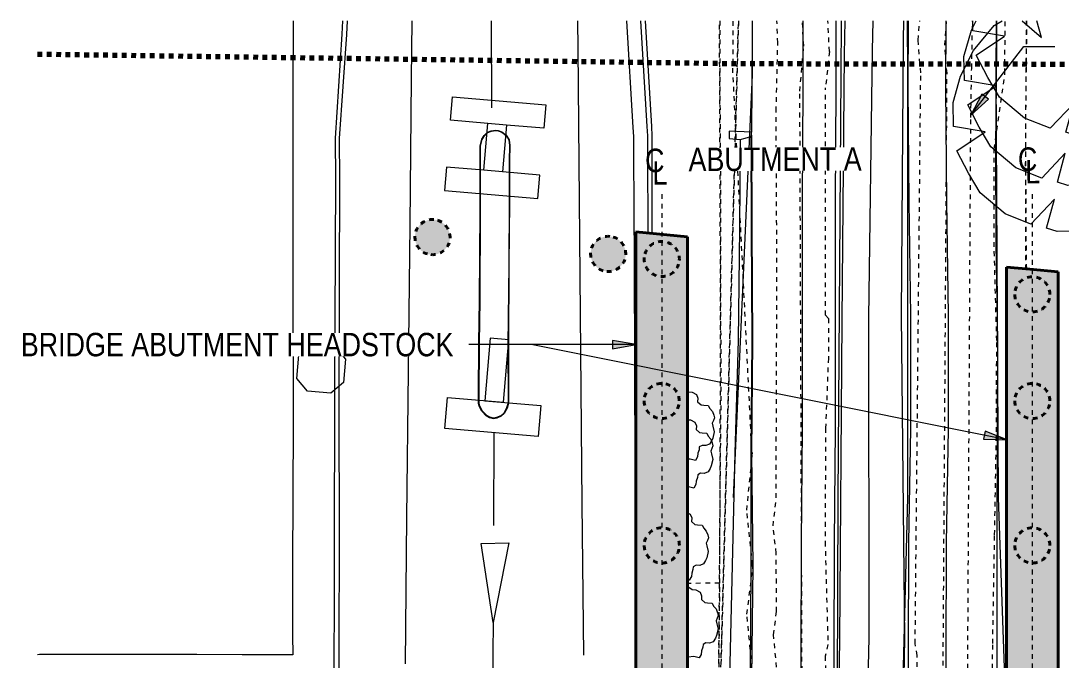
# Model space of a CAD drawing. Header units: metres. Extents: x 564 to 760, y 3 to 1698.
# Drawn here: x 605.78 to 627.97, y 1680.74 to 1694.36 of the extents above; entities that cross this region are included whole.
import ezdxf

# ---------------------------------------------------------------- set-up
doc = ezdxf.new("R2010")
doc.units = ezdxf.units.M
for name, pattern in [('IMPORT-BDYS-Boundary _3_', [0.01, 0.009, -0.001]), ('IMPORT-BDYS-ProjBoundary', [0.008, 0.006, -0.002]), ('IMPORT-FURN-Fence _3_', [0.005, 0.004167, -0.0008333]), ('JacobsDash', [0.0045, 0.003, -0.0015]), ('JacobsGridLine', [0.0145, 0.01, -0.001, 0.0025, -0.001])]:
    doc.linetypes.add(name, pattern=pattern)
for name, color, linetype, lineweight in [('BRIDGE-ABUTMENT-CONC', 7, 'Continuous', 40), ('D-BDGE', 7, 'Continuous', 13), ('D-BDGE-FNDN-PILE-CONC', 7, 'Continuous', 40), ('D-ENHA-GEN-LINE', 7, 'Continuous', 9), ('D-ENHA-GEN-LINE-GRIDS', 7, 'Continuous', 9), ('D-ENHA-TEXT', 7, 'Continuous', 9)]:
    doc.layers.add(name, color=color, linetype=linetype, lineweight=lineweight)
doc.layers.add('D-BDGE-FNDN', color=7, linetype='Continuous', lineweight=13, true_color=0x8c8cc6)
doc.styles.add('Arial Narrow', font='ARIALN.TTF', dxfattribs={"height": 0.5})
doc.styles.add('Arial Narrow_1', font='ARIALN.TTF', dxfattribs={"height": 0.0025})

# ---------------------------------------------------------------- blocks, each defined once
blk = doc.blocks.new('T2DPAA-T2D-PWA-SU-M2D-000002_dwg-40815123-DRG-2871031 - CONSTRUCTION SEQUENCE STAGE A2')
at = {"color": 9, "lineweight": 18, "true_color": 0xc0c0c0}
for p, q in [((28.479, 1582.553), (28.643, 1580.706)), ((28.995, 1580.367), (28.595, 1580.367)), ((29.281, 1573.808), (29.439, 1571.839)), ((33.673, 1570.897), (33.677, 1570.898)), ((29.61, 1569.778), (29.766, 1567.653))]:
    blk.add_line(p, q, dxfattribs=at)
at = {"color": 9, "lineweight": 18, "true_color": 0xc0c0c0, "flags": 128}
for points in [[(39.632, 1565.242), (39.497, 1567.46), (39.296, 1569.882), (39.094, 1572.289), (38.931, 1574.705), (38.726, 1577.13), (38.485, 1579.544), (38.261, 1581.946), (38.148, 1583.374)], [(39.747, 1579.384), (39.179, 1579.781), (38.895, 1580.179), (38.611, 1580.634), (39.179, 1581.088), (38.497, 1581.145), (38.44, 1581.656), (38.554, 1582.224), (38.781, 1582.793), (39.179, 1583.361), (39.34, 1583.476)], [(39.895, 1580.38), (39.327, 1580.777), (39.043, 1581.175), (38.759, 1581.63), (39.327, 1582.084), (38.645, 1582.141), (38.589, 1582.652), (38.702, 1583.22), (38.785, 1583.428)], [(39.984, 1581.452), (39.416, 1581.849), (39.132, 1582.247), (38.848, 1582.702), (39.416, 1583.156), (38.734, 1583.213), (38.711, 1583.422)], [(40.697, 1568.541), (40.116, 1573.347), (39.309, 1582.329), (39.217, 1583.465)], [(40.713, 1565.329), (40.695, 1565.646), (40.535, 1567.952), (40.354, 1570.257), (40.154, 1572.56), (39.977, 1574.741), (39.819, 1576.673), (39.612, 1578.726), (39.431, 1580.781), (39.274, 1582.838), (39.222, 1583.466)], [(39.761, 1583.511), (40.202, 1583.19), (40.075, 1583.538)], [(36.646, 1565.001), (36.424, 1567.204), (36.213, 1569.623), (36.016, 1572.039), (35.83, 1574.452), (35.626, 1576.863), (35.424, 1579.277), (35.233, 1581.691), (35.112, 1583.116)], [(37.346, 1565.057), (37.122, 1567.27), (36.912, 1569.682), (36.715, 1572.095), (36.529, 1574.509), (36.325, 1576.921), (36.123, 1579.334), (35.932, 1581.748), (35.811, 1583.176)], [(37.362, 1565.059), (36.712, 1573.057), (36.012, 1582.039), (35.92, 1583.185)], [(35.992, 1583.191), (36.039, 1582.481), (36.473, 1576.824), (37, 1570.04), (37.252, 1566.359), (37.361, 1565.059)], [(36.588, 1583.242), (36.629, 1582.613), (37.033, 1576.925), (37.617, 1570.129), (37.841, 1566.481), (37.954, 1565.106)], [(37.242, 1583.297), (37.27, 1582.893), (37.723, 1577.044), (38.378, 1570.184), (38.623, 1566.544), (38.719, 1565.168)], [(38.666, 1565.164), (38.196, 1573.184), (37.426, 1582.189), (37.328, 1583.305)], [(38.831, 1565.177), (38.696, 1567.403), (38.495, 1569.816), (38.293, 1572.228), (38.13, 1574.644), (37.926, 1577.057), (37.686, 1579.466), (37.46, 1581.877), (37.347, 1583.306)], [(34.028, 1583.024), (34.055, 1582.689), (34.215, 1580.66), (33.739, 1580.641), (33.749, 1580.482), (33.983, 1580.482), (34.13, 1578.598), (34.305, 1576.209), (34.437, 1573.817), (34.584, 1571.426), (34.73, 1569.036), (34.849, 1566.643), (34.989, 1564.951), (35.095, 1564.876)], [(34.489, 1572.868), (34.131, 1581.875), (34.033, 1583.025)], [(30.312, 1582.709), (30.368, 1582.124), (30.672, 1578.905), (30.976, 1575.686), (31.28, 1572.467), (31.584, 1569.248)], [(32.643, 1570.022), (32.531, 1571.198), (31.958, 1577.675), (31.754, 1579.991), (31.72, 1580.356), (31.692, 1580.545), (31.362, 1582.798)], [(32.199, 1578.332), (32.05, 1580.018), (32.016, 1580.392), (31.986, 1580.589), (31.659, 1582.823)], [(31.754, 1582.831), (32.08, 1580.602), (32.099, 1580.401), (32.134, 1580.027), (32.277, 1578.331)], [(25.421, 1582.293), (25.428, 1582.002), (25.465, 1579.783), (25.542, 1578.92), (25.91, 1574.389), (26.207, 1570.99), (26.486, 1567.59)], [(25.324, 1582.285), (25.332, 1582), (25.379, 1579.777), (25.455, 1578.912), (25.824, 1574.382), (26.102, 1570.981), (26.381, 1567.582), (26.61, 1564.905)], [(27.817, 1568.743), (27.586, 1571.851), (27.356, 1574.959), (27.125, 1578.067), (26.894, 1581.175), (26.802, 1582.41)], [(24.273, 1582.196), (24.402, 1580.63), (24.729, 1576.771), (24.997, 1573.64), (25.245, 1570.62), (25.365, 1569.148), (25.411, 1568.734), (25.087, 1568.707), (24.33, 1568.643), (23.369, 1568.562), (22.375, 1568.478), (20.028, 1568.278), (19.982, 1568.274)], [(42.825, 1581.792), (42.257, 1581.452), (41.689, 1581.224), (41.121, 1581.167), (40.894, 1581.224), (41.007, 1581.849), (40.553, 1581.281), (39.984, 1581.452)], [(28.595, 1579.367), (27.795, 1579.367), (27.795, 1578.867), (29.795, 1578.867), (29.795, 1579.367), (28.595, 1579.367), (28.595, 1580.367), (27.795, 1580.367), (27.795, 1580.867), (29.795, 1580.867), (29.795, 1580.367), (28.995, 1580.367), (28.995, 1579.367)], [(42.736, 1580.72), (42.168, 1580.38), (41.6, 1580.152), (41.032, 1580.095), (40.804, 1580.152), (40.918, 1580.777), (40.464, 1580.209), (39.895, 1580.38)], [(33.983, 1580.482), (34.09, 1580.522), (34.205, 1580.565), (34.22, 1580.598), (34.215, 1580.66)], [(34.205, 1580.565), (34.377, 1578.613), (34.595, 1576.226), (34.777, 1573.838), (34.982, 1571.451), (35.167, 1569.062), (35.36, 1566.674), (35.506, 1564.909)], [(34.22, 1580.598), (34.393, 1578.614), (34.611, 1576.227), (34.793, 1573.839), (35.019, 1571.453), (35.2, 1569.064), (35.405, 1566.677), (35.552, 1564.912)], [(42.588, 1579.724), (42.02, 1579.384), (41.452, 1579.156), (40.884, 1579.099), (40.656, 1579.156), (40.77, 1579.781), (40.315, 1579.213), (39.747, 1579.384)], [(33.321, 1575.04), (33.339, 1575.029), (33.417, 1575.029), (33.514, 1574.99), (33.553, 1574.912), (33.553, 1574.834), (33.631, 1574.776), (33.69, 1574.776), (33.787, 1574.776), (33.826, 1574.718), (33.884, 1574.659), (33.923, 1574.581), (33.943, 1574.523), (33.923, 1574.464), (33.904, 1574.406), (33.923, 1574.347), (33.962, 1574.231), (33.943, 1574.094), (33.923, 1574.036), (33.884, 1573.958), (33.806, 1573.919), (33.729, 1573.919), (33.67, 1573.88), (33.67, 1573.821), (33.651, 1573.744), (33.651, 1573.666), (33.612, 1573.588), (33.495, 1573.607), (33.443, 1573.599)], [(33.372, 1574.437), (33.433, 1574.437), (33.531, 1574.398), (33.57, 1574.32), (33.57, 1574.242), (33.648, 1574.184), (33.706, 1574.184), (33.803, 1574.184), (33.842, 1574.125), (33.901, 1574.067), (33.94, 1573.989), (33.959, 1573.93), (33.94, 1573.872), (33.92, 1573.814), (33.94, 1573.755), (33.979, 1573.638), (33.959, 1573.502), (33.94, 1573.443), (33.901, 1573.366), (33.823, 1573.327), (33.745, 1573.327), (33.687, 1573.288), (33.687, 1573.229), (33.667, 1573.151), (33.667, 1573.073), (33.628, 1572.995), (33.511, 1573.015), (33.493, 1573.012)], [(33.54, 1572.46), (33.601, 1572.436), (33.64, 1572.358), (33.64, 1572.28), (33.717, 1572.222), (33.776, 1572.222), (33.873, 1572.222), (33.912, 1572.163), (33.971, 1572.105), (34.01, 1572.027), (34.029, 1571.968), (34.01, 1571.91), (33.99, 1571.852), (34.01, 1571.793), (34.049, 1571.676), (34.029, 1571.54), (34.01, 1571.481), (33.971, 1571.404), (33.893, 1571.365), (33.815, 1571.365), (33.756, 1571.326), (33.756, 1571.267), (33.737, 1571.189), (33.737, 1571.111), (33.698, 1571.033), (33.661, 1571.04)], [(33.677, 1570.898), (33.775, 1570.84), (33.853, 1570.84), (33.95, 1570.801), (33.989, 1570.723), (33.989, 1570.645), (34.067, 1570.587), (34.125, 1570.587), (34.223, 1570.587), (34.262, 1570.528), (34.32, 1570.47), (34.359, 1570.392), (34.379, 1570.333), (34.359, 1570.275), (34.34, 1570.217), (34.359, 1570.158), (34.398, 1570.041), (34.379, 1569.905), (34.359, 1569.846), (34.32, 1569.769), (34.242, 1569.73), (34.164, 1569.73), (34.106, 1569.691), (34.106, 1569.632), (34.086, 1569.554), (34.086, 1569.476), (34.047, 1569.398), (33.93, 1569.418), (33.814, 1569.398), (33.8, 1569.403)]]:
    blk.add_lwpolyline(points, dxfattribs=at)
at = {"color": 9, "linetype": 'IMPORT-FURN-Fence _3_', "lineweight": 18, "true_color": 0xc0c0c0, "flags": 128}
for points in [[(39.848, 1583.519), (40.086, 1580.493), (40.282, 1578.251)], [(40.306, 1578.251), (40.209, 1579.225), (40.003, 1581.617), (39.864, 1583.52)], [(34.353, 1571.026), (33.877, 1576.818), (33.331, 1582.965)], [(33.336, 1582.966), (33.455, 1581.602), (33.655, 1579.404), (33.843, 1577.206), (34.036, 1575.008), (34.192, 1572.911), (34.355, 1570.815), (34.515, 1568.718), (34.641, 1566.619), (34.828, 1564.854)], [(34.816, 1564.853), (34.353, 1571.026), (33.667, 1570.96)]]:
    blk.add_lwpolyline(points, dxfattribs=at)
at = {"color": 9, "lineweight": 18, "true_color": 0xc0c0c0, "flags": 128}
for points in [[(28.887, 1574.558), (28.799, 1575.688), (28.736, 1576.599), (28.586, 1578.491), (28.471, 1579.873), (28.493, 1580.021), (28.536, 1580.104), (28.605, 1580.183), (28.679, 1580.22), (28.772, 1580.24), (28.828, 1580.234), (28.909, 1580.215), (29.007, 1580.149), (29.077, 1580.06), (29.101, 1579.937), (29.124, 1579.61), (29.193, 1578.735), (29.297, 1577.413), (29.431, 1575.709), (29.541, 1574.467), (29.515, 1574.358), (29.466, 1574.241), (29.404, 1574.174), (29.318, 1574.126), (29.245, 1574.108), (29.16, 1574.12), (29.089, 1574.153), (28.985, 1574.244), (28.919, 1574.351), (28.902, 1574.408)], [(28.902, 1574.559), (28.814, 1575.689), (28.748, 1576.6), (28.594, 1578.492), (28.479, 1579.872), (28.501, 1580.017), (28.543, 1580.101), (28.61, 1580.179), (28.683, 1580.214), (28.773, 1580.233), (28.828, 1580.227), (28.907, 1580.208), (29.002, 1580.143), (29.071, 1580.055), (29.093, 1579.936), (29.117, 1579.609), (29.187, 1578.734), (29.291, 1577.413), (29.418, 1575.708), (29.528, 1574.469), (29.503, 1574.363), (29.455, 1574.245), (29.395, 1574.181), (29.312, 1574.136), (29.247, 1574.121), (29.165, 1574.131), (29.097, 1574.162), (28.996, 1574.251), (28.932, 1574.355), (28.915, 1574.409)], [(28.228, 1573.809), (28.228, 1574.475), (29.428, 1574.475), (29.428, 1575.809), (29.028, 1575.809), (29.028, 1574.475), (30.228, 1574.475), (30.228, 1573.809)], [(25.496, 1575.354), (25.746, 1575.354), (25.996, 1575.104), (25.996, 1574.604), (25.746, 1574.354), (25.246, 1574.354), (24.996, 1574.604), (24.996, 1575.104), (25.246, 1575.354)], [(29.209, 1571.436), (29.795, 1571.503), (29.61, 1569.778)]]:
    blk.add_lwpolyline(points, close=True, dxfattribs=at)
blk = doc.blocks.new('T2DPAA-T2D-PWA-SU-M2D-000001_dwg-40815111-DRG-2871031 - CONSTRUCTION SEQUENCE STAGE A2')
at = {"color": 9, "linetype": 'IMPORT-BDYS-Boundary _3_', "lineweight": 18, "true_color": 0xc0c0c0, "flags": 128}
for points in [[(111.933, 1679.578), (112.716, 1665.994), (112.928, 1661.425)], [(112.928, 1661.425), (112.716, 1665.994), (111.933, 1679.578)]]:
    blk.add_lwpolyline(points, dxfattribs=at)
blk = doc.blocks.new('T2DPAA-T2D-PWA-GN-XRF-000103_dwg-40807629-DRG-2871031 - CONSTRUCTION SEQUENCE STAGE A2')
at = {"color": 200, "linetype": 'IMPORT-BDYS-ProjBoundary', "lineweight": 70, "true_color": 0xbf00ff, "flags": 128}
blk.add_lwpolyline([(304.807, 1526.663), (319.695, 1527.724), (345.818, 1529.903)], dxfattribs=at)
blk = doc.blocks.new('T2DPAA-T2D-PWA-SU-M2D-000100_Survey_rvt-2-DRG-2871031 - CONSTRUCTION SEQUENCE STAGE A2')
at = {"color": 9, "lineweight": 18, "true_color": 0xc0c0c0, "rotation": 355.1443168073812}
for name, p in [('T2DPAA-T2D-PWA-SU-M2D-000002_dwg-40815123-DRG-2871031 - CONSTRUCTION SEQUENCE STAGE A2', (414.939, 119.901)), ('T2DPAA-T2D-PWA-SU-M2D-000001_dwg-40815111-DRG-2871031 - CONSTRUCTION SEQUENCE STAGE A2', (328.846, 30.288)), ('T2DPAA-T2D-PWA-GN-XRF-000103_dwg-40807629-DRG-2871031 - CONSTRUCTION SEQUENCE STAGE A2', (134.659, 198.273))]:
    blk.add_blockref(name, p, dxfattribs=at)
blk = doc.blocks.new('01_SFO_FRP_Pile_CastInPlace_CS - CAST-IN-PLACE PILE - 0750-7668704-DRG-2871031 - CONSTRUCTION SEQUENCE STAGE A2')
at = {"layer": 'D-BDGE-FNDN-PILE-CONC', "linetype": 'JacobsDash'}
for start, end in [(90, 270), (90, 270), (270, 90), (270, 90)]:
    blk.add_arc((0, 0), 0.375, start, end, dxfattribs=at)
blk = doc.blocks.new('CS_Annot_Centreline Symbol1 - CS_Annot_Centreline Symbol-5309845-DRG-2871031 - CONSTRUCTION SEQUENCE STAGE A2')
at = {"layer": 'D-ENHA-GEN-LINE', "char_height": 0.0025, "attachment_point": 1, "style": 'Arial Narrow_1'}
for s, insert, width in [('C  ', (-0.00119, 0.00463), 0.0044093), ('L', (-0.00041, 0.00329), 0.0019241)]:
    blk.add_mtext(s, dxfattribs=dict(at, insert=insert, width=width))
blk = doc.blocks.new('CS_Annot_Centreline Symbol1 - CS_Annot_Centreline Symbol 2-5308920-DRG-2871031 - CONSTRUCTION SEQUENCE STAGE A2')
at = {"layer": 'D-ENHA-GEN-LINE', "char_height": 0.0025, "attachment_point": 1, "style": 'Arial Narrow_1'}
for s, insert, width in [('C  ', (-0.00119, 0.00463), 0.0044093), ('L', (-0.00041, 0.00329), 0.0019241)]:
    blk.add_mtext(s, dxfattribs=dict(at, insert=insert, width=width))

msp = doc.modelspace()

# ---------------------------------------------------------------- hatches: boundary and pattern name
at = {"layer": 'BRIDGE-ABUTMENT-CONC', "lineweight": 5, "true_color": 0xc0c0c0}
for points in [[(620, 1676.5), (620, 1689.763), (618.9, 1689.868), (618.9, 1676.5), (619.5, 1676.5)], [(627.9, 1676.499), (627.9, 1689.013), (626.8, 1689.117), (626.8, 1676.499)]]:
    msp.add_hatch(color=9, dxfattribs=at).paths.add_polyline_path(points)
at = {"layer": 'BRIDGE-ABUTMENT-CONC', "true_color": 0xc0c0c0}
msp.add_hatch(color=9, dxfattribs=at).paths.add_polyline_path([(620, 1689.763), (620, 1689.763), (618.992, 1689.859)])
at = {"layer": 'D-BDGE-FNDN-PILE-CONC', "lineweight": 5, "true_color": 0xc0c0c0}
for points in [[(614.528, 1689.38), (614.593, 1689.38), (614.658, 1689.392), (614.719, 1689.414), (614.775, 1689.447), (614.825, 1689.489), (614.867, 1689.54), (614.9, 1689.596), (614.922, 1689.658), (614.933, 1689.722), (614.933, 1689.788), (614.922, 1689.852), (614.899, 1689.913), (614.866, 1689.97), (614.824, 1690.02), (614.774, 1690.062), (614.717, 1690.094), (614.656, 1690.116), (614.591, 1690.128), (614.526, 1690.127), (614.462, 1690.116), (614.4, 1690.093), (614.344, 1690.061), (614.294, 1690.018), (614.252, 1689.968), (614.219, 1689.912), (614.197, 1689.85), (614.186, 1689.786), (614.186, 1689.72), (614.198, 1689.656), (614.22, 1689.595), (614.253, 1689.538), (614.295, 1689.488), (614.345, 1689.446), (614.402, 1689.414), (614.463, 1689.391)], [(618.275, 1689.023), (618.341, 1689.023), (618.405, 1689.035), (618.466, 1689.057), (618.523, 1689.09), (618.573, 1689.132), (618.615, 1689.182), (618.647, 1689.239), (618.669, 1689.301), (618.681, 1689.365), (618.68, 1689.43), (618.669, 1689.495), (618.646, 1689.556), (618.614, 1689.613), (618.571, 1689.663), (618.521, 1689.704), (618.465, 1689.737), (618.403, 1689.759), (618.339, 1689.77), (618.273, 1689.77), (618.209, 1689.759), (618.148, 1689.736), (618.091, 1689.703), (618.041, 1689.661), (617.999, 1689.611), (617.967, 1689.554), (617.944, 1689.493), (617.933, 1689.428), (617.933, 1689.363), (617.945, 1689.299), (617.967, 1689.237), (618, 1689.181), (618.042, 1689.131), (618.093, 1689.089), (618.154, 1689.055), (618.211, 1689.034)]]:
    msp.add_hatch(color=9, dxfattribs=at).paths.add_polyline_path(points)
at = {"layer": 'D-ENHA-TEXT'}
for points in [[(626.041, 1692.351), (626.415, 1692.694), (626.275, 1692.801)], [(618.901, 1687.464), (618.401, 1687.552), (618.401, 1687.376)], [(626.818, 1685.436), (626.345, 1685.62), (626.31, 1685.447)]]:
    msp.add_hatch(color=256, dxfattribs=at).paths.add_polyline_path(points)

# ---------------------------------------------------------------- linework, layer by layer
at = {"layer": 'BRIDGE-ABUTMENT-CONC'}
for p, q in [((618.9, 1689.868), (618.9, 1689.868)), ((618.9, 1689.868), (618.9, 1676.501)), ((620, 1689.763), (618.9, 1689.868)), ((618.9, 1689.868), (620, 1689.763)), ((618.9, 1676.501), (618.9, 1689.868)), ((620, 1689.763), (620, 1676.5)), ((620, 1676.5), (620, 1689.763)), ((620, 1689.763), (620, 1689.763)), ((626.8, 1676.499), (626.8, 1689.117)), ((627.3, 1689.07), (626.8, 1689.117)), ((626.8, 1689.117), (626.8, 1689.117)), ((626.8, 1676.499), (626.8, 1689.117)), ((626.8, 1689.117), (627.3, 1689.07)), ((627.9, 1689.012), (627.3, 1689.07)), ((627.3, 1689.07), (627.9, 1689.013)), ((627.9, 1689.013), (627.9, 1689.012)), ((627.9, 1689.011), (627.9, 1689.012)), ((627.9, 1689.013), (627.9, 1689.012)), ((627.9, 1689.012), (627.9, 1676.499)), ((627.9, 1676.499), (627.9, 1689.011))]:
    msp.add_line(p, q, dxfattribs=at)
at = {"layer": 'D-BDGE', "color": 8, "linetype": 'JacobsDash', "lineweight": 15, "true_color": 0x808080}
for p, q in [((620.968, 1693.256), (620.971, 1694.362)), ((621.924, 1693.897), (621.905, 1694.362)), ((622.476, 1693.823), (622.449, 1694.362)), ((623.024, 1693.711), (622.992, 1694.362)), ((624.916, 1693.949), (624.951, 1694.362)), ((625.484, 1693.844), (625.522, 1694.362)), ((626.058, 1693.351), (626.077, 1694.362)), ((626.767, 1693.249), (626.77, 1694.362)), ((621.888, 1692.437), (621.924, 1693.897)), ((622.394, 1692.867), (622.476, 1693.823)), ((624.972, 1693.252), (624.916, 1693.949)), ((625.532, 1693.246), (625.484, 1693.844)), ((623.024, 1693.711), (622.941, 1692.935)), ((621.377, 1685.066), (620.968, 1693.256)), ((624.853, 1681.092), (624.972, 1693.252)), ((625.436, 1678.424), (625.532, 1693.246)), ((626.039, 1692.303), (626.058, 1693.351)), ((626.536, 1691.631), (626.767, 1693.249)), ((622.943, 1688.09), (622.941, 1692.935)), ((622.451, 1677.707), (622.394, 1692.867)), ((621.905, 1689.012), (621.888, 1692.437)), ((625.963, 1678.563), (626.039, 1692.303)), ((626.538, 1689.546), (626.536, 1691.631)), ((626.592, 1687.552), (626.538, 1689.546)), ((621.892, 1685.403), (621.905, 1689.012)), ((622.943, 1688.09), (623.004, 1688.017)), ((623.004, 1688.017), (623.002, 1687.177)), ((626.587, 1685.607), (626.592, 1687.552)), ((623.002, 1687.177), (622.942, 1685.683)), ((622.942, 1685.683), (622.932, 1683.263)), ((621.89, 1684.198), (621.892, 1685.403)), ((626.547, 1683.412), (626.587, 1685.607)), ((621.261, 1683.937), (621.387, 1685.166)), ((621.824, 1683.601), (621.89, 1684.198)), ((621.387, 1682.769), (621.261, 1683.937)), ((621.89, 1683.015), (621.824, 1683.601)), ((626.507, 1681.092), (626.547, 1683.412)), ((622.932, 1683.263), (622.993, 1681.069)), ((621.896, 1681.775), (621.89, 1683.015)), ((621.388, 1682.684), (621.387, 1682.769)), ((621.266, 1681.717), (621.388, 1682.684)), ((621.391, 1680.367), (621.266, 1681.717)), ((621.834, 1681.279), (621.896, 1681.775)), ((621.898, 1680.592), (621.834, 1681.279)), ((622.993, 1681.069), (622.936, 1680.826)), ((624.897, 1680.836), (624.853, 1681.092)), ((626.49, 1678.762), (626.507, 1681.092)), ((622.936, 1680.826), (623.006, 1671.126)), ((624.869, 1678.396), (624.897, 1680.836))]:
    msp.add_line(p, q, dxfattribs=at)
at = {"layer": 'D-BDGE-FNDN-PILE-CONC', "linetype": 'JacobsDash'}
for centre, start, end in [((614.56, 1689.754), 85.1443, 265.1443), ((614.56, 1689.754), 85.1443, 265.1443), ((614.56, 1689.754), 265.1443, 85.1443), ((614.56, 1689.754), 265.1443, 85.1443), ((618.307, 1689.397), 85.1443, 265.1443), ((618.307, 1689.397), 85.1443, 265.1443), ((618.307, 1689.397), 265.1443, 85.1443), ((618.307, 1689.397), 265.1443, 85.1443)]:
    msp.add_arc(centre, 0.375, start, end, dxfattribs=at)
at = {"layer": 'D-ENHA-GEN-LINE-GRIDS', "linetype": 'JacobsGridLine', "lineweight": 18}
for p, q in [((619.45, 1690.667), (619.45, 1675.403)), ((627.35, 1690.667), (627.35, 1673.844))]:
    msp.add_line(p, q, dxfattribs=at)
at = {"layer": 'D-ENHA-TEXT'}
for p, q in [((626.041, 1692.351), (627.168, 1693.82)), ((627.168, 1693.82), (627.832, 1693.82)), ((626.275, 1692.801), (626.041, 1692.351)), ((626.415, 1692.694), (626.275, 1692.801)), ((626.041, 1692.351), (626.415, 1692.694)), ((615.554, 1687.464), (615.332, 1687.464)), ((618.901, 1687.464), (615.554, 1687.464)), ((616.664, 1687.464), (615.554, 1687.464)), ((626.818, 1685.436), (616.664, 1687.464)), ((618.901, 1687.464), (618.401, 1687.552)), ((618.401, 1687.552), (618.401, 1687.376)), ((618.401, 1687.376), (618.901, 1687.464)), ((626.345, 1685.62), (626.31, 1685.447)), ((626.818, 1685.436), (626.345, 1685.62)), ((626.31, 1685.447), (626.818, 1685.436))]:
    msp.add_line(p, q, dxfattribs=at)

# ---------------------------------------------------------------- block references
at = {"color": 9, "lineweight": 5, "true_color": 0xc0c0c0}
msp.add_blockref('T2DPAA-T2D-PWA-SU-M2D-000100_Survey_rvt-2-DRG-2871031 - CONSTRUCTION SEQUENCE STAGE A2', (38.538, 0), dxfattribs=at)
at = {"layer": 'D-BDGE-FNDN', "color": 7, "linetype": 'JacobsDash', "lineweight": 40}
for p, rotation in [((619.45, 1689.288), 265.1443168073806), ((627.35, 1688.533), 89.99999999999821), ((619.449, 1686.263), 269.9999999999987), ((627.35, 1686.263), 89.99999999999821), ((619.45, 1683.183), 269.9999999999985), ((627.35, 1683.183), 89.9999999999978)]:
    msp.add_blockref('01_SFO_FRP_Pile_CastInPlace_CS - CAST-IN-PLACE PILE - 0750-7668704-DRG-2871031 - CONSTRUCTION SEQUENCE STAGE A2', p, dxfattribs=dict(at, rotation=rotation))
at = {"layer": 'D-ENHA-GEN-LINE', "xscale": 200, "yscale": 200, "zscale": 200, "rotation": 0.1906928184216687}
for name, p in [('CS_Annot_Centreline Symbol1 - CS_Annot_Centreline Symbol-5309845-DRG-2871031 - CONSTRUCTION SEQUENCE STAGE A2', (619.334, 1690.713)), ('CS_Annot_Centreline Symbol1 - CS_Annot_Centreline Symbol 2-5308920-DRG-2871031 - CONSTRUCTION SEQUENCE STAGE A2', (627.284, 1690.74))]:
    msp.add_blockref(name, p, dxfattribs=at)

# ---------------------------------------------------------------- next in the draw order: texts
at = {"layer": 'D-ENHA-GEN-LINE', "insert": (620.02, 1691.659), "char_height": 0.5, "attachment_point": 1, "rotation": 0.1907, "style": 'Arial Narrow', "bg_fill": 3, "box_fill_scale": 1, "bg_fill_color": 256, "bg_fill_true_color": 13158600, "bg_fill_transparency": 0}
msp.add_mtext('ABUTMENT A', dxfattribs=at)
at = {"layer": 'D-ENHA-TEXT', "insert": (605.782, 1687.714), "char_height": 0.5, "attachment_point": 1, "style": 'Arial Narrow', "bg_fill": 3, "box_fill_scale": 1, "bg_fill_color": 256, "bg_fill_true_color": 13158600, "bg_fill_transparency": 0}
msp.add_mtext('BRIDGE ABUTMENT HEADSTOCK', dxfattribs=at)

doc.saveas('drawing.dxf')
